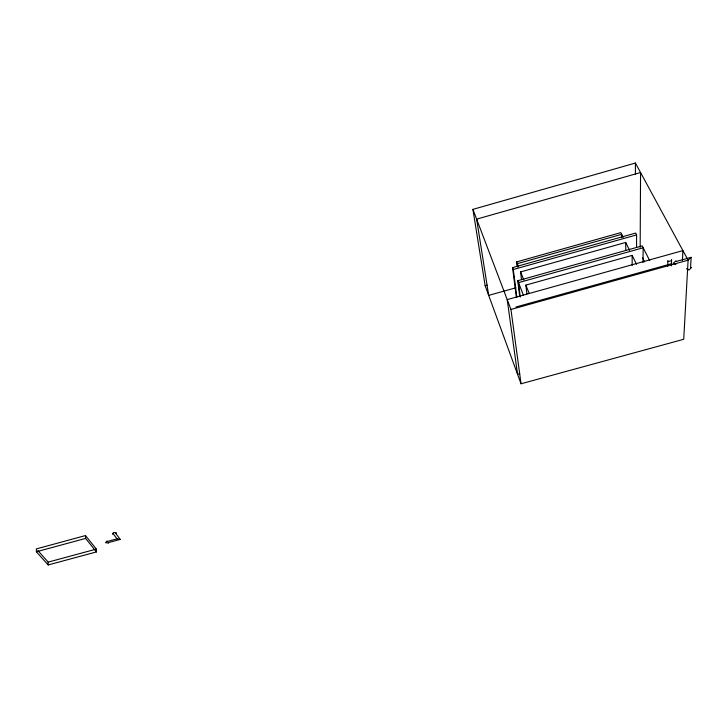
<?xml version="1.0" encoding="UTF-8"?>
<svg xmlns="http://www.w3.org/2000/svg" width="728" height="728" viewBox="0 0 728 728"><rect width="100%" height="100%" fill="white"/><g stroke="black" fill="none" stroke-linecap="round" stroke-linejoin="round"><path stroke-width="1.09" d="M635.417 174.392L635.417 163.045L472.927 209.373L485.157 285.758L521.048 383.774L683.729 339.284L688.096 260.169L691.154 257.321L690.544 267.704L691.6 267.413L688.979 270.052L686.586 268.805L687.641 268.514M636.572 247.356L636.591 234.898L635.653 233.051L512.558 267.622L516.407 297.643M640.167 247.384L640.558 172.518L476.64 219.155L488.679 295.386L515.925 287.769M643.042 262.453L643.161 247.775L518.482 282.655L520.274 297.051M667.74 266.412L667.94 260.442M671.353 265.884L671.598 259.432M675.912 263.563L675.875 264.291L673.082 263.354L676.03 260.815L675.994 261.543L691.154 257.321M682.427 260.469L682.91 250.605L507.207 299.618L517.535 374.192L519.719 373.591M517.153 266.375L516.598 261.916L620.802 232.623L623.159 237.374M516.853 297.297L513.304 269.506L636.591 234.898M521.53 279.698L520.593 271.917L625.689 242.451L629.656 250.423M485.157 285.758L487.332 285.149M519.655 296.241L517.726 280.726L642.196 245.882L649.74 260.669M526.899 293.966L525.862 285.103L632.141 255.401L636.581 264.337M667.904 261.652L671.553 260.633M515.925 307.025L671.434 263.736M521.048 383.774L510.947 309.464L688.096 260.169M85.504 535.562L36.4 548.894L36.4 551.769L48.185 564.955L96.451 551.915L96.342 549.085L85.504 535.562L85.604 538.42L96.451 551.915M36.4 551.769L85.604 538.42M117.035 538.847L107.353 541.468L107.025 541.04L105.533 542.669L108.599 543.061L108.263 542.642L120.257 539.393L115.625 533.26L116.471 533.023L113.559 532.395L112.43 534.125L113.277 533.888L117.035 538.847L120.257 539.393M37.874 550.541L48.166 562.116L96.342 549.085M635.417 163.045L687.578 259.214M642.569 257.867L644.617 261.925M516.598 261.916L518.536 266.757M520.593 271.917L523.841 280.034M525.862 285.103L529.211 293.475M512.558 267.622L513.304 269.506M517.726 280.726L523.45 295.25M472.927 209.373L510.947 309.464M517.708 266.994L517.299 263.654L621.648 234.334L621.694 237.683M625.689 242.451L625.761 250.259M48.166 562.116L48.185 564.955M632.141 255.401L632.168 265.42"/></g></svg>
